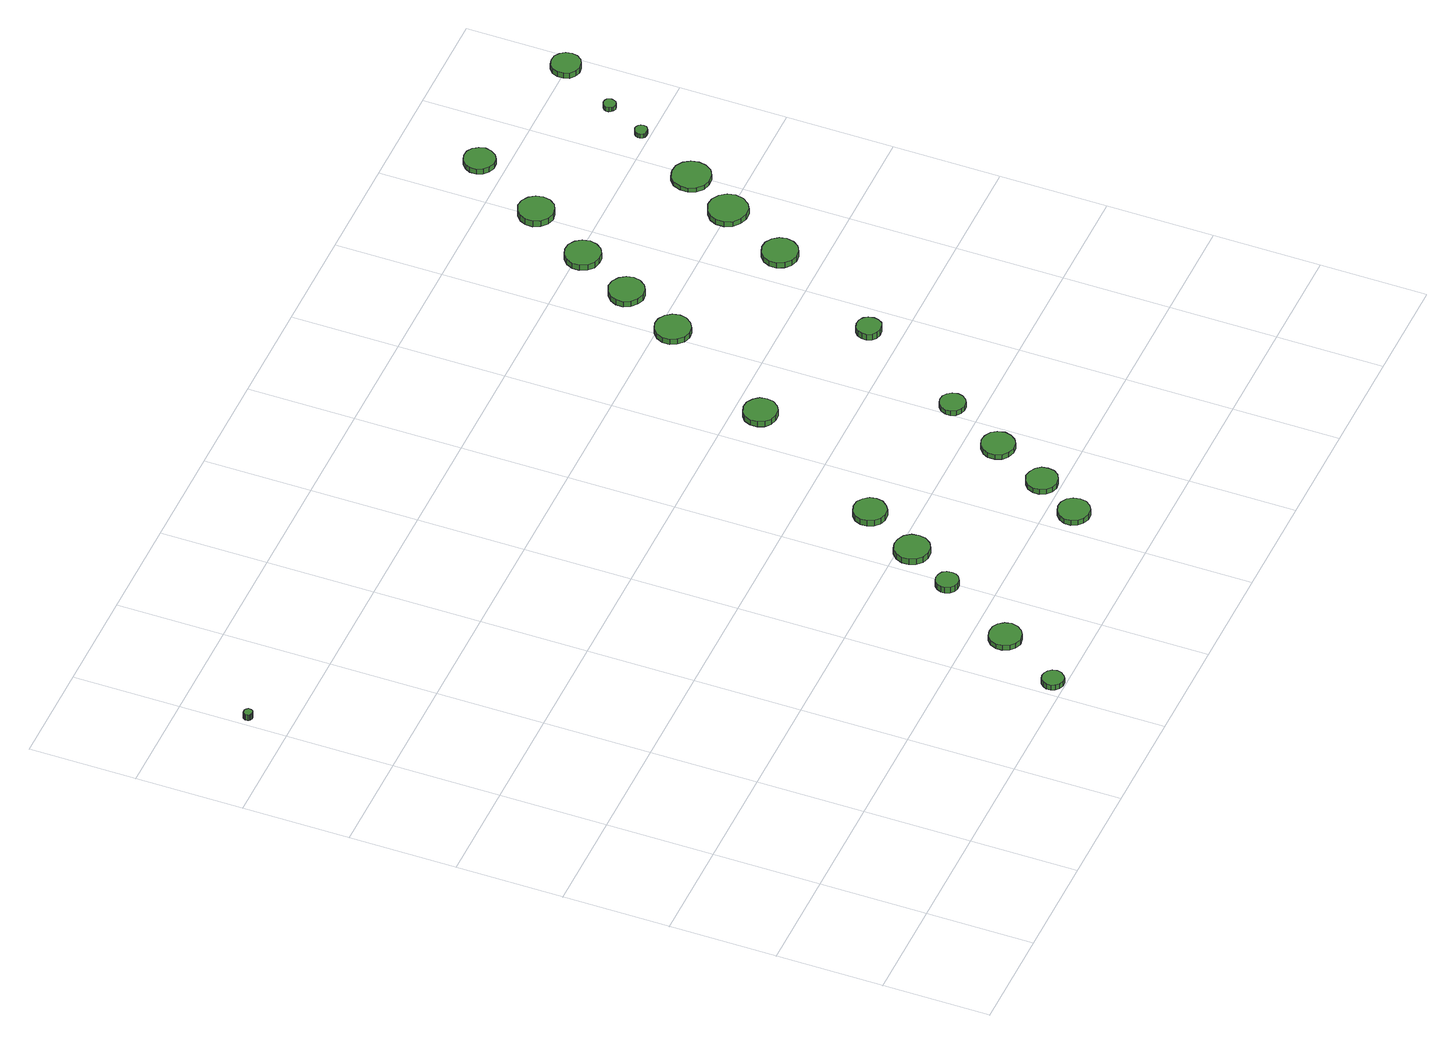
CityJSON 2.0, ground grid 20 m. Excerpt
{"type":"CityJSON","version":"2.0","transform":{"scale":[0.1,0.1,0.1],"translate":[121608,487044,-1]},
"CityObjects":{
"tree1":{"type":"SolitaryVegetationObject","attributes":{"function":"something"},"geometry":[{"type":"MultiSurface","lod":"1","boundaries":[[[0,1,2,3,4,5,6,7,8,9,10,11,12,13,14]],[[15,16,17,18,19,20,21,22,23,24,25,26,27,28,29]],[[0,29,28,1]],[[1,28,27,2]],[[2,27,26,3]],[[3,26,25,4]],[[4,25,24,5]],[[5,24,23,6]],[[6,23,22,7]],[[7,22,21,8]],[[8,21,20,9]],[[9,20,19,10]],[[10,19,18,11]],[[11,18,17,12]],[[12,17,16,13]],[[13,16,15,14]],[[14,15,29,0]]]}]},
"tree2":{"type":"SolitaryVegetationObject","attributes":{"function":"something"},"geometry":[{"type":"MultiSurface","lod":"1","boundaries":[[[30,31,32,33,34,35,36,37,38,39,40,41,42,43,44]],[[45,46,47,48,49,50,51,52,53,54,55,56,57,58,59]],[[30,59,58,31]],[[31,58,57,32]],[[32,57,56,33]],[[33,56,55,34]],[[34,55,54,35]],[[35,54,53,36]],[[36,53,52,37]],[[37,52,51,38]],[[38,51,50,39]],[[39,50,49,40]],[[40,49,48,41]],[[41,48,47,42]],[[42,47,46,43]],[[43,46,45,44]],[[44,45,59,30]]]}]},
"tree3":{"type":"SolitaryVegetationObject","attributes":{"function":"something"},"geometry":[{"type":"MultiSurface","lod":"1","boundaries":[[[60,61,62,63,64,65,66,67,68,69,70,71,72,73,74]],[[75,76,77,78,79,80,81,82,83,84,85,86,87,88,89]],[[60,89,88,61]],[[61,88,87,62]],[[62,87,86,63]],[[63,86,85,64]],[[64,85,84,65]],[[65,84,83,66]],[[66,83,82,67]],[[67,82,81,68]],[[68,81,80,69]],[[69,80,79,70]],[[70,79,78,71]],[[71,78,77,72]],[[72,77,76,73]],[[73,76,75,74]],[[74,75,89,60]]]}]},
"tree4":{"type":"SolitaryVegetationObject","attributes":{"function":"something"},"geometry":[{"type":"MultiSurface","lod":"1","boundaries":[[[90,91,92,93,94,95,96,97,98,99,100,101,102,103,104]],[[105,106,107,108,109,110,111,112,113,114,115,116,117,118,119]],[[90,119,118,91]],[[91,118,117,92]],[[92,117,116,93]],[[93,116,115,94]],[[94,115,114,95]],[[95,114,113,96]],[[96,113,112,97]],[[97,112,111,98]],[[98,111,110,99]],[[99,110,109,100]],[[100,109,108,101]],[[101,108,107,102]],[[102,107,106,103]],[[103,106,105,104]],[[104,105,119,90]]]}]},
"tree5":{"type":"SolitaryVegetationObject","attributes":{"function":"something"},"geometry":[{"type":"MultiSurface","lod":"1","boundaries":[[[120,121,122,123,124,125,126,127,128,129,130,131,132,133,134]],[[135,136,137,138,139,140,141,142,143,144,145,146,147,148,149]],[[120,149,148,121]],[[121,148,147,122]],[[122,147,146,123]],[[123,146,145,124]],[[124,145,144,125]],[[125,144,143,126]],[[126,143,142,127]],[[127,142,141,128]],[[128,141,140,129]],[[129,140,139,130]],[[130,139,138,131]],[[131,138,137,132]],[[132,137,136,133]],[[133,136,135,134]],[[134,135,149,120]]]}]},
"tree6":{"type":"SolitaryVegetationObject","attributes":{"function":"something"},"geometry":[{"type":"MultiSurface","lod":"1","boundaries":[[[150,151,152,153,154,155,156,157,158,159,160,161,162,163,164]],[[165,166,167,168,169,170,171,172,173,174,175,176,177,178,179]],[[150,179,178,151]],[[151,178,177,152]],[[152,177,176,153]],[[153,176,175,154]],[[154,175,174,155]],[[155,174,173,156]],[[156,173,172,157]],[[157,172,171,158]],[[158,171,170,159]],[[159,170,169,160]],[[160,169,168,161]],[[161,168,167,162]],[[162,167,166,163]],[[163,166,165,164]],[[164,165,179,150]]]}]},
"tree7":{"type":"SolitaryVegetationObject","attributes":{"function":"something"},"geometry":[{"type":"MultiSurface","lod":"1","boundaries":[[[180,181,182,183,184,185,186,187,188,189,190,191,192,193,194]],[[195,196,197,198,199,200,201,202,203,204,205,206,207,208,209]],[[180,209,208,181]],[[181,208,207,182]],[[182,207,206,183]],[[183,206,205,184]],[[184,205,204,185]],[[185,204,203,186]],[[186,203,202,187]],[[187,202,201,188]],[[188,201,200,189]],[[189,200,199,190]],[[190,199,198,191]],[[191,198,197,192]],[[192,197,196,193]],[[193,196,195,194]],[[194,195,209,180]]]}]},
"tree8":{"type":"SolitaryVegetationObject","attributes":{"function":"something"},"geometry":[{"type":"MultiSurface","lod":"1","boundaries":[[[210,211,212,213,214,215,216,217,218,219,220,221,222,223,224]],[[225,226,227,228,229,230,231,232,233,234,235,236,237,238,239]],[[210,239,238,211]],[[211,238,237,212]],[[212,237,236,213]],[[213,236,235,214]],[[214,235,234,215]],[[215,234,233,216]],[[216,233,232,217]],[[217,232,231,218]],[[218,231,230,219]],[[219,230,229,220]],[[220,229,228,221]],[[221,228,227,222]],[[222,227,226,223]],[[223,226,225,224]],[[224,225,239,210]]]}]},
"tree9":{"type":"SolitaryVegetationObject","attributes":{"function":"something"},"geometry":[{"type":"MultiSurface","lod":"1","boundaries":[[[240,241,242,243,244,245,246,247,248,249,250,251,252,253,254]],[[255,256,257,258,259,260,261,262,263,264,265,266,267,268,269]],[[240,269,268,241]],[[241,268,267,242]],[[242,267,266,243]],[[243,266,265,244]],[[244,265,264,245]],[[245,264,263,246]],[[246,263,262,247]],[[247,262,261,248]],[[248,261,260,249]],[[249,260,259,250]],[[250,259,258,251]],[[251,258,257,252]],[[252,257,256,253]],[[253,256,255,254]],[[254,255,269,240]]]}]},
"tree10":{"type":"SolitaryVegetationObject","attributes":{"function":"something"},"geometry":[{"type":"MultiSurface","lod":"1","boundaries":[[[270,271,272,273,274,275,276,277,278,279,280,281,282,283,284]],[[285,286,287,288,289,290,291,292,293,294,295,296,297,298,299]],[[270,299,298,271]],[[271,298,297,272]],[[272,297,296,273]],[[273,296,295,274]],[[274,295,294,275]],[[275,294,293,276]],[[276,293,292,277]],[[277,292,291,278]],[[278,291,290,279]],[[279,290,289,280]],[[280,289,288,281]],[[281,288,287,282]],[[282,287,286,283]],[[283,286,285,284]],[[284,285,299,270]]]}]},
"tree11":{"type":"SolitaryVegetationObject","attributes":{"function":"something"},"geometry":[{"type":"MultiSurface","lod":"1","boundaries":[[[300,301,302,303,304,305,306,307,308,309,310,311,312,313,314]],[[315,316,317,318,319,320,321,322,323,324,325,326,327,328,329]],[[300,329,328,301]],[[301,328,327,302]],[[302,327,326,303]],[[303,326,325,304]],[[304,325,324,305]],[[305,324,323,306]],[[306,323,322,307]],[[307,322,321,308]],[[308,321,320,309]],[[309,320,319,310]],[[310,319,318,311]],[[311,318,317,312]],[[312,317,316,313]],[[313,316,315,314]],[[314,315,329,300]]]}]},
"tree12":{"type":"SolitaryVegetationObject","attributes":{"function":"something"},"geometry":[{"type":"MultiSurface","lod":"1","boundaries":[[[330,331,332,333,334,335,336,337,338,339,340,341,342,343,344]],[[345,346,347,348,349,350,351,352,353,354,355,356,357,358,359]],[[330,359,358,331]],[[331,358,357,332]],[[332,357,356,333]],[[333,356,355,334]],[[334,355,354,335]],[[335,354,353,336]],[[336,353,352,337]],[[337,352,351,338]],[[338,351,350,339]],[[339,350,349,340]],[[340,349,348,341]],[[341,348,347,342]],[[342,347,346,343]],[[343,346,345,344]],[[344,345,359,330]]]}]},
"tree13":{"type":"SolitaryVegetationObject","attributes":{"function":"something"},"geometry":[{"type":"MultiSurface","lod":"1","boundaries":[[[360,361,362,363,364,365,366,367,368,369,370,371,372,373,374]],[[375,376,377,378,379,380,381,382,383,384,385,386,387,388,389]],[[360,389,388,361]],[[361,388,387,362]],[[362,387,386,363]],[[363,386,385,364]],[[364,385,384,365]],[[365,384,383,366]],[[366,383,382,367]],[[367,382,381,368]],[[368,381,380,369]],[[369,380,379,370]],[[370,379,378,371]],[[371,378,377,372]],[[372,377,376,373]],[[373,376,375,374]],[[374,375,389,360]]]}]},
"tree14":{"type":"SolitaryVegetationObject","attributes":{"function":"something"},"geometry":[{"type":"MultiSurface","lod":"1","boundaries":[[[390,391,392,393,394,395,396,397,398,399,400,401,402,403,404]],[[405,406,407,408,409,410,411,412,413,414,415,416,417,418,419]],[[390,419,418,391]],[[391,418,417,392]],[[392,417,416,393]],[[393,416,415,394]],[[394,415,414,395]],[[395,414,413,396]],[[396,413,412,397]],[[397,412,411,398]],[[398,411,410,399]],[[399,410,409,400]],[[400,409,408,401]],[[401,408,407,402]],[[402,407,406,403]],[[403,406,405,404]],[[404,405,419,390]]]}]},
"tree15":{"type":"SolitaryVegetationObject","attributes":{"function":"something"},"geometry":[{"type":"MultiSurface","lod":"1","boundaries":[[[420,421,422,423,424,425,426,427,428,429,430,431,432,433,434]],[[435,436,437,438,439,440,441,442,443,444,445,446,447,448,449]],[[420,449,448,421]],[[421,448,447,422]],[[422,447,446,423]],[[423,446,445,424]],[[424,445,444,425]],[[425,444,443,426]],[[426,443,442,427]],[[427,442,441,428]],[[428,441,440,429]],[[429,440,439,430]],[[430,439,438,431]],[[431,438,437,432]],[[432,437,436,433]],[[433,436,435,434]],[[434,435,449,420]]]}]},
"tree16":{"type":"SolitaryVegetationObject","attributes":{"function":"something"},"geometry":[{"type":"MultiSurface","lod":"1","boundaries":[[[450,451,452,453,454,455,456,457,458,459,460,461,462,463,464]],[[465,466,467,468,469,470,471,472,473,474,475,476,477,478,479]],[[450,479,478,451]],[[451,478,477,452]],[[452,477,476,453]],[[453,476,475,454]],[[454,475,474,455]],[[455,474,473,456]],[[456,473,472,457]],[[457,472,471,458]],[[458,471,470,459]],[[459,470,469,460]],[[460,469,468,461]],[[461,468,467,462]],[[462,467,466,463]],[[463,466,465,464]],[[464,465,479,450]]]}]},
"tree17":{"type":"SolitaryVegetationObject","attributes":{"function":"something"},"geometry":[{"type":"MultiSurface","lod":"1","boundaries":[[[480,481,482,483,484,485,486,487,488,489,490,491,492,493,494]],[[495,496,497,498,499,500,501,502,503,504,505,506,507,508,509]],[[480,509,508,481]],[[481,508,507,482]],[[482,507,506,483]],[[483,506,505,484]],[[484,505,504,485]],[[485,504,503,486]],[[486,503,502,487]],[[487,502,501,488]],[[488,501,500,489]],[[489,500,499,490]],[[490,499,498,491]],[[491,498,497,492]],[[492,497,496,493]],[[493,496,495,494]],[[494,495,509,480]]]}]},
"tree18":{"type":"SolitaryVegetationObject","attributes":{"function":"something"},"geometry":[{"type":"MultiSurface","lod":"1","boundaries":[[[510,511,512,513,514,515,516,517,518,519,520,521,522,523,524]],[[525,526,527,528,529,530,531,532,533,534,535,536,537,538,539]],[[510,539,538,511]],[[511,538,537,512]],[[512,537,536,513]],[[513,536,535,514]],[[514,535,534,515]],[[515,534,533,516]],[[516,533,532,517]],[[517,532,531,518]],[[518,531,530,519]],[[519,530,529,520]],[[520,529,528,521]],[[521,528,527,522]],[[522,527,526,523]],[[523,526,525,524]],[[524,525,539,510]]]}]},
"tree19":{"type":"SolitaryVegetationObject","attributes":{"function":"something"},"geometry":[{"type":"MultiSurface","lod":"1","boundaries":[[[540,541,542,543,544,545,546,547,548,549,550,551,552,553,554]],[[555,556,557,558,559,560,561,562,563,564,565,566,567,568,569]],[[540,569,568,541]],[[541,568,567,542]],[[542,567,566,543]],[[543,566,565,544]],[[544,565,564,545]],[[545,564,563,546]],[[546,563,562,547]],[[547,562,561,548]],[[548,561,560,549]],[[549,560,559,550]],[[550,559,558,551]],[[551,558,557,552]],[[552,557,556,553]],[[553,556,555,554]],[[554,555,569,540]]]}]},
"tree20":{"type":"SolitaryVegetationObject","attributes":{"function":"something"},"geometry":[{"type":"MultiSurface","lod":"1","boundaries":[[[570,571,572,573,574,575,576,577,578,579,580,581,582,583,584]],[[585,586,587,588,589,590,591,592,593,594,595,596,597,598,599]],[[570,599,598,571]],[[571,598,597,572]],[[572,597,596,573]],[[573,596,595,574]],[[574,595,594,575]],[[575,594,593,576]],[[576,593,592,577]],[[577,592,591,578]],[[578,591,590,579]],[[579,590,589,580]],[[580,589,588,581]],[[581,588,587,582]],[[582,587,586,583]],[[583,586,585,584]],[[584,585,599,570]]]}]},
"tree21":{"type":"SolitaryVegetationObject","attributes":{"function":"something"},"geometry":[{"type":"MultiSurface","lod":"1","boundaries":[[[600,601,602,603,604,605,606,607,608,609,610,611,612,613,614]],[[615,616,617,618,619,620,621,622,623,624,625,626,627,628,629]],[[600,629,628,601]],[[601,628,627,602]],[[602,627,626,603]],[[603,626,625,604]],[[604,625,624,605]],[[605,624,623,606]],[[606,623,622,607]],[[607,622,621,608]],[[608,621,620,609]],[[609,620,619,610]],[[610,619,618,611]],[[611,618,617,612]],[[612,617,616,613]],[[613,616,615,614]],[[614,615,629,600]]]}]},
"tree22":{"type":"SolitaryVegetationObject","attributes":{"function":"something"},"geometry":[{"type":"MultiSurface","lod":"1","boundaries":[[[630,631,632,633,634,635,636,637,638,639,640,641,642,643,644]],[[645,646,647,648,649,650,651,652,653,654,655,656,657,658,659]],[[630,659,658,631]],[[631,658,657,632]],[[632,657,656,633]],[[633,656,655,634]],[[634,655,654,635]],[[635,654,653,636]],[[636,653,652,637]],[[637,652,651,638]],[[638,651,650,639]],[[639,650,649,640]],[[640,649,648,641]],[[641,648,647,642]],[[642,647,646,643]],[[643,646,645,644]],[[644,645,659,630]]]}]},
"tree23":{"type":"SolitaryVegetationObject","attributes":{"function":"something"},"geometry":[{"type":"MultiSurface","lod":"1","boundaries":[[[660,661,662,663,664,665,666,667,668,669,670,671,672,673,674]],[[675,676,677,678,679,680,681,682,683,684,685,686,687,688,689]],[[660,689,688,661]],[[661,688,687,662]],[[662,687,686,663]],[[663,686,685,664]],[[664,685,684,665]],[[665,684,683,666]],[[666,683,682,667]],[[667,682,681,668]],[[668,681,680,669]],[[669,680,679,670]],[[670,679,678,671]],[[671,678,677,672]],[[672,677,676,673]],[[673,676,675,674]],[[674,675,689,660]]]}]}
},
"vertices":[
[17,1275,30],[16,1278,30],[14,1281,30],[11,1283,30],[8,1283,30],[4,1282,30],[2,1280,30],[1,1277,30],[1,1273,30],[2,1270,30],[4,1268,30],[8,1267,30],[11,1267,30],[14,1269,30],[16,1272,30],[16,1272,17],[14,1269,17],[11,1267,17],[8,1267,17],[4,1268,17],[2,1270,17],[1,1273,17],[1,1277,17],[2,1280,17],[4,1282,17],[8,1283,17],[11,1283,17],[14,1281,17],[16,1278,17],[17,1275,17],
[652,22,17],[650,31,17],[645,37,17],[638,41,17],[630,42,17],[622,40,17],[616,34,17],[612,27,17],[612,18,17],[616,11,17],[622,5,17],[630,2,17],[638,3,17],[645,7,17],[650,14,17],[650,14,6],[645,7,6],[638,3,6],[630,2,6],[622,5,6],[616,11,6],[612,18,6],[612,27,6],[616,34,6],[622,40,6],[630,42,6],[638,41,6],[645,37,6],[650,31,6],[652,22,6],
[734,141,17],[731,153,17],[724,163,17],[714,169,17],[701,170,17],[689,167,17],[680,158,17],[675,147,17],[675,135,17],[680,123,17],[689,115,17],[701,111,17],[714,113,17],[724,119,17],[731,129,17],[731,129,6],[724,119,6],[714,113,6],[701,111,6],[689,115,6],[680,123,6],[675,135,6],[675,147,6],[680,158,6],[689,167,6],[701,170,6],[714,169,6],[724,163,6],[731,153,6],[734,141,6],
[813,286,20],[812,295,20],[807,302,20],[799,306,20],[790,307,20],[782,304,20],[776,298,20],[772,290,20],[772,282,20],[776,274,20],[782,268,20],[790,265,20],[799,266,20],[807,271,20],[812,278,20],[812,278,7],[807,271,7],[799,266,7],[790,265,7],[782,268,7],[776,274,7],[772,282,7],[772,290,7],[776,298,7],[782,304,7],[790,307,7],[799,306,7],[807,302,7],[812,295,7],[813,286,7],
[880,375,19],[878,388,19],[870,399,19],[858,405,19],[845,407,19],[832,403,19],[822,394,19],[817,381,19],[817,368,19],[822,356,19],[832,347,19],[845,343,19],[858,344,19],[870,351,19],[878,362,19],[878,362,6],[870,351,6],[858,344,6],[845,343,6],[832,347,6],[822,356,6],[817,368,6],[817,381,6],[822,394,6],[832,403,6],[845,407,6],[858,405,6],[870,399,6],[878,388,6],[880,375,6],
[940,479,19],[938,491,19],[930,501,19],[920,508,19],[907,509,19],[895,505,19],[886,497,19],[881,485,19],[881,473,19],[886,461,19],[895,453,19],[907,449,19],[920,450,19],[930,457,19],[938,467,19],[938,467,6],[930,457,6],[920,450,6],[907,449,6],[895,453,6],[886,461,6],[881,473,6],[881,485,6],[886,497,6],[895,505,6],[907,509,6],[920,508,6],[930,501,6],[938,491,6],[940,479,6],
[1076,153,16],[1074,165,16],[1067,175,16],[1056,181,16],[1044,182,16],[1032,178,16],[1023,170,16],[1018,159,16],[1018,147,16],[1023,136,16],[1032,128,16],[1044,124,16],[1056,125,16],[1067,131,16],[1074,141,16],[1074,141,5],[1067,131,5],[1056,125,5],[1044,124,5],[1032,128,5],[1023,136,5],[1018,147,5],[1018,159,5],[1023,170,5],[1032,178,5],[1044,182,5],[1056,181,5],[1067,175,5],[1074,165,5],[1076,153,5],
[1128,234,16],[1126,246,16],[1119,255,16],[1108,261,16],[1096,263,16],[1085,259,16],[1076,251,16],[1071,240,16],[1071,228,16],[1076,217,16],[1085,209,16],[1096,205,16],[1108,207,16],[1119,213,16],[1126,222,16],[1126,222,5],[1119,213,5],[1108,207,5],[1096,205,5],[1085,209,5],[1076,217,5],[1071,228,5],[1071,240,5],[1076,251,5],[1085,259,5],[1096,263,5],[1108,261,5],[1119,255,5],[1126,246,5],[1128,234,5],
[1186,339,15],[1183,352,15],[1176,362,15],[1165,368,15],[1152,370,15],[1140,366,15],[1130,357,15],[1125,346,15],[1125,333,15],[1130,321,15],[1140,313,15],[1152,309,15],[1165,310,15],[1176,317,15],[1183,327,15],[1183,327,5],[1176,317,5],[1165,310,5],[1152,309,5],[1140,313,5],[1130,321,5],[1125,333,5],[1125,346,5],[1130,357,5],[1140,366,5],[1152,370,5],[1165,368,5],[1176,362,5],[1183,352,5],[1186,339,5],
[1102,750,22],[1100,763,22],[1092,773,22],[1081,780,22],[1068,781,22],[1056,777,22],[1046,769,22],[1041,757,22],[1041,744,22],[1046,732,22],[1056,724,22],[1068,720,22],[1081,721,22],[1092,727,22],[1100,738,22],[1100,738,10],[1092,727,10],[1081,721,10],[1068,720,10],[1056,724,10],[1046,732,10],[1041,744,10],[1041,757,10],[1046,769,10],[1056,777,10],[1068,781,10],[1081,780,10],[1092,773,10],[1100,763,10],[1102,750,10],
[1247,452,15],[1245,462,15],[1239,470,15],[1231,475,15],[1221,476,15],[1212,473,15],[1204,466,15],[1200,457,15],[1200,447,15],[1204,438,15],[1212,432,15],[1221,429,15],[1231,430,15],[1239,435,15],[1245,443,15],[1245,443,5],[1239,435,5],[1231,430,5],[1221,429,5],[1212,432,5],[1204,438,5],[1200,447,5],[1200,457,5],[1204,466,5],[1212,473,5],[1221,476,5],[1231,475,5],[1239,470,5],[1245,462,5],[1247,452,5],
[1242,971,24],[1239,984,24],[1231,995,24],[1219,1002,24],[1206,1004,24],[1193,999,24],[1183,990,24],[1177,978,24],[1177,964,24],[1183,952,24],[1193,942,24],[1206,938,24],[1219,940,24],[1231,947,24],[1239,958,24],[1239,958,12],[1231,947,12],[1219,940,12],[1206,938,12],[1193,942,12],[1183,952,12],[1177,964,12],[1177,978,12],[1183,990,12],[1193,999,12],[1206,1004,12],[1219,1002,12],[1231,995,12],[1239,984,12],[1242,971,12],
[1363,657,24],[1361,667,24],[1356,674,24],[1348,679,24],[1338,680,24],[1329,677,24],[1322,671,24],[1318,662,24],[1318,653,24],[1322,644,24],[1329,638,24],[1338,635,24],[1348,636,24],[1356,640,24],[1361,648,24],[1361,648,11],[1356,640,11],[1348,636,11],[1338,635,11],[1329,638,11],[1322,644,11],[1318,653,11],[1318,662,11],[1322,671,11],[1329,677,11],[1338,680,11],[1348,679,11],[1356,674,11],[1361,667,11],[1363,657,11],
[1306,1084,19],[1303,1097,19],[1295,1108,19],[1283,1115,19],[1270,1117,19],[1257,1112,19],[1247,1103,19],[1241,1091,19],[1241,1077,19],[1247,1065,19],[1257,1056,19],[1270,1051,19],[1283,1053,19],[1295,1060,19],[1303,1071,19],[1303,1071,7],[1295,1060,7],[1283,1053,7],[1270,1051,7],[1257,1056,7],[1247,1065,7],[1241,1077,7],[1241,1091,7],[1247,1103,7],[1257,1112,7],[1270,1117,7],[1283,1115,7],[1295,1108,7],[1303,1097,7],[1306,1084,7],
[1366,1190,17],[1363,1204,17],[1355,1215,17],[1343,1222,17],[1330,1223,17],[1317,1219,17],[1307,1210,17],[1301,1197,17],[1301,1184,17],[1307,1171,17],[1317,1162,17],[1330,1158,17],[1343,1159,17],[1355,1166,17],[1363,1177,17],[1363,1177,5],[1355,1166,5],[1343,1159,5],[1330,1158,5],[1317,1162,5],[1307,1171,5],[1301,1184,5],[1301,1197,5],[1307,1210,5],[1317,1219,5],[1330,1223,5],[1343,1222,5],[1355,1215,5],[1363,1204,5],[1366,1190,5],
[1494,874,24],[1491,887,24],[1483,898,24],[1471,905,24],[1458,906,24],[1445,902,24],[1435,893,24],[1429,880,24],[1429,867,24],[1435,854,24],[1445,845,24],[1458,841,24],[1471,842,24],[1483,849,24],[1491,860,24],[1491,860,12],[1483,849,12],[1471,842,12],[1458,841,12],[1445,845,12],[1435,854,12],[1429,867,12],[1429,880,12],[1435,893,12],[1445,902,12],[1458,906,12],[1471,905,12],[1483,898,12],[1491,887,12],[1494,874,12],
[1439,1308,18],[1436,1321,18],[1428,1332,18],[1416,1339,18],[1403,1341,18],[1390,1336,18],[1380,1327,18],[1374,1315,18],[1374,1301,18],[1380,1289,18],[1390,1279,18],[1403,1275,18],[1416,1277,18],[1428,1283,18],[1436,1294,18],[1436,1294,5],[1428,1283,5],[1416,1277,5],[1403,1275,5],[1390,1279,5],[1380,1289,5],[1374,1301,5],[1374,1315,5],[1380,1327,5],[1390,1336,5],[1403,1341,5],[1416,1339,5],[1428,1332,5],[1436,1321,5],[1439,1308,5],
[1571,1001,17],[1568,1016,17],[1559,1028,17],[1546,1036,17],[1531,1037,17],[1517,1032,17],[1505,1022,17],[1499,1009,17],[1499,993,17],[1505,980,17],[1517,970,17],[1531,965,17],[1546,966,17],[1559,974,17],[1568,986,17],[1568,986,6],[1559,974,6],[1546,966,6],[1531,965,6],[1517,970,6],[1505,980,6],[1499,993,6],[1499,1009,6],[1505,1022,6],[1517,1032,6],[1531,1037,6],[1546,1036,6],[1559,1028,6],[1568,1016,6],[1571,1001,6],
[1627,1093,15],[1624,1107,15],[1616,1119,15],[1603,1127,15],[1588,1128,15],[1574,1124,15],[1563,1114,15],[1557,1100,15],[1557,1086,15],[1563,1072,15],[1574,1062,15],[1588,1058,15],[1603,1059,15],[1616,1067,15],[1624,1079,15],[1624,1079,6],[1616,1067,6],[1603,1059,6],[1588,1058,6],[1574,1062,6],[1563,1072,6],[1557,1086,6],[1557,1100,6],[1563,1114,6],[1574,1124,6],[1588,1128,6],[1603,1127,6],[1616,1119,6],[1624,1107,6],[1627,1093,6],
[1519,1449,16],[1516,1460,16],[1509,1470,16],[1499,1476,16],[1487,1477,16],[1476,1473,16],[1467,1465,16],[1462,1455,16],[1462,1443,16],[1467,1432,16],[1476,1424,16],[1487,1420,16],[1499,1421,16],[1509,1427,16],[1516,1437,16],[1516,1437,5],[1509,1427,5],[1499,1421,5],[1487,1420,5],[1476,1424,5],[1467,1432,5],[1462,1443,5],[1462,1455,5],[1467,1465,5],[1476,1473,5],[1487,1477,5],[1499,1476,5],[1509,1470,5],[1516,1460,5],[1519,1449,5],
[1677,1217,16],[1676,1222,16],[1673,1226,16],[1669,1228,16],[1664,1229,16],[1659,1227,16],[1656,1224,16],[1654,1219,16],[1654,1215,16],[1656,1210,16],[1659,1207,16],[1664,1206,16],[1669,1206,16],[1673,1209,16],[1676,1212,16],[1676,1212,6],[1673,1209,6],[1669,1206,6],[1664,1206,6],[1659,1207,6],[1656,1210,6],[1654,1215,6],[1654,1219,6],[1656,1224,6],[1659,1227,6],[1664,1229,6],[1669,1228,6],[1673,1226,6],[1676,1222,6],[1677,1217,6],
[1718,1294,16],[1717,1298,16],[1715,1302,16],[1711,1304,16],[1706,1305,16],[1701,1303,16],[1698,1300,16],[1696,1296,16],[1696,1291,16],[1698,1287,16],[1701,1284,16],[1706,1282,16],[1711,1283,16],[1715,1285,16],[1717,1289,16],[1717,1289,6],[1715,1285,6],[1711,1283,6],[1706,1282,6],[1701,1284,6],[1698,1287,6],[1696,1291,6],[1696,1296,6],[1698,1300,6],[1701,1303,6],[1706,1305,6],[1711,1304,6],[1715,1302,6],[1717,1298,6],[1718,1294,6],
[1800,1402,17],[1798,1413,17],[1791,1422,17],[1782,1428,17],[1770,1429,17],[1760,1426,17],[1751,1418,17],[1747,1408,17],[1747,1397,17],[1751,1386,17],[1760,1379,17],[1770,1375,17],[1782,1377,17],[1791,1382,17],[1798,1391,17],[1798,1391,5],[1791,1382,5],[1782,1377,5],[1770,1375,5],[1760,1379,5],[1751,1386,5],[1747,1397,5],[1747,1408,5],[1751,1418,5],[1760,1426,5],[1770,1429,5],[1782,1428,5],[1791,1422,5],[1798,1413,5],[1800,1402,5]
]}
